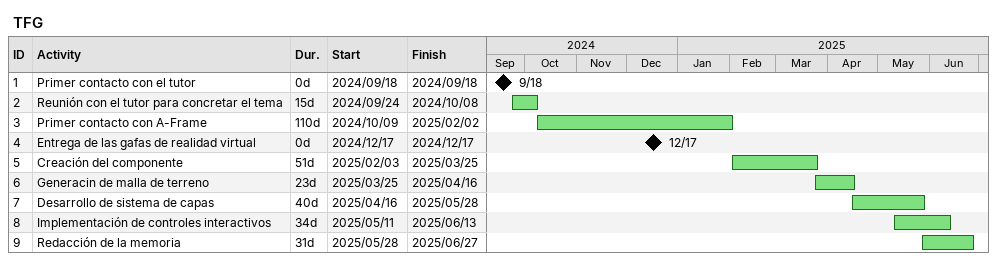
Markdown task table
TFG

| ID | Task | Duration | Start | Finish |
|---|---|---|---|---|
| 1 | Primer contacto con el tutor | 0d | 2024-09-18 | 2024-09-18 |
| 2 | Reunión con el tutor para concretar el tema | 15d | 2024-09-24 | 2024-10-08 |
| 3 | Primer contacto con A-Frame | 110d | 2024-10-09 | 2025-02-02 |
| 4 | Entrega de las gafas de realidad virtual | 0d | 2024-12-17 | 2024-12-17 |
| 5 | Creación del componente | 51d | 2025-02-03 | 2025-03-25 |
| 6 | Generacin de malla de terreno | 23d | 2025-03-25 | 2025-04-16 |
| 7 | Desarrollo de sistema de capas | 40d | 2025-04-16 | 2025-05-28 |
| 8 | Implementación de controles interactivos | 34d | 2025-05-11 | 2025-06-13 |
| 9 | Redacción de la memoria | 31d | 2025-05-28 | 2025-06-27 |
